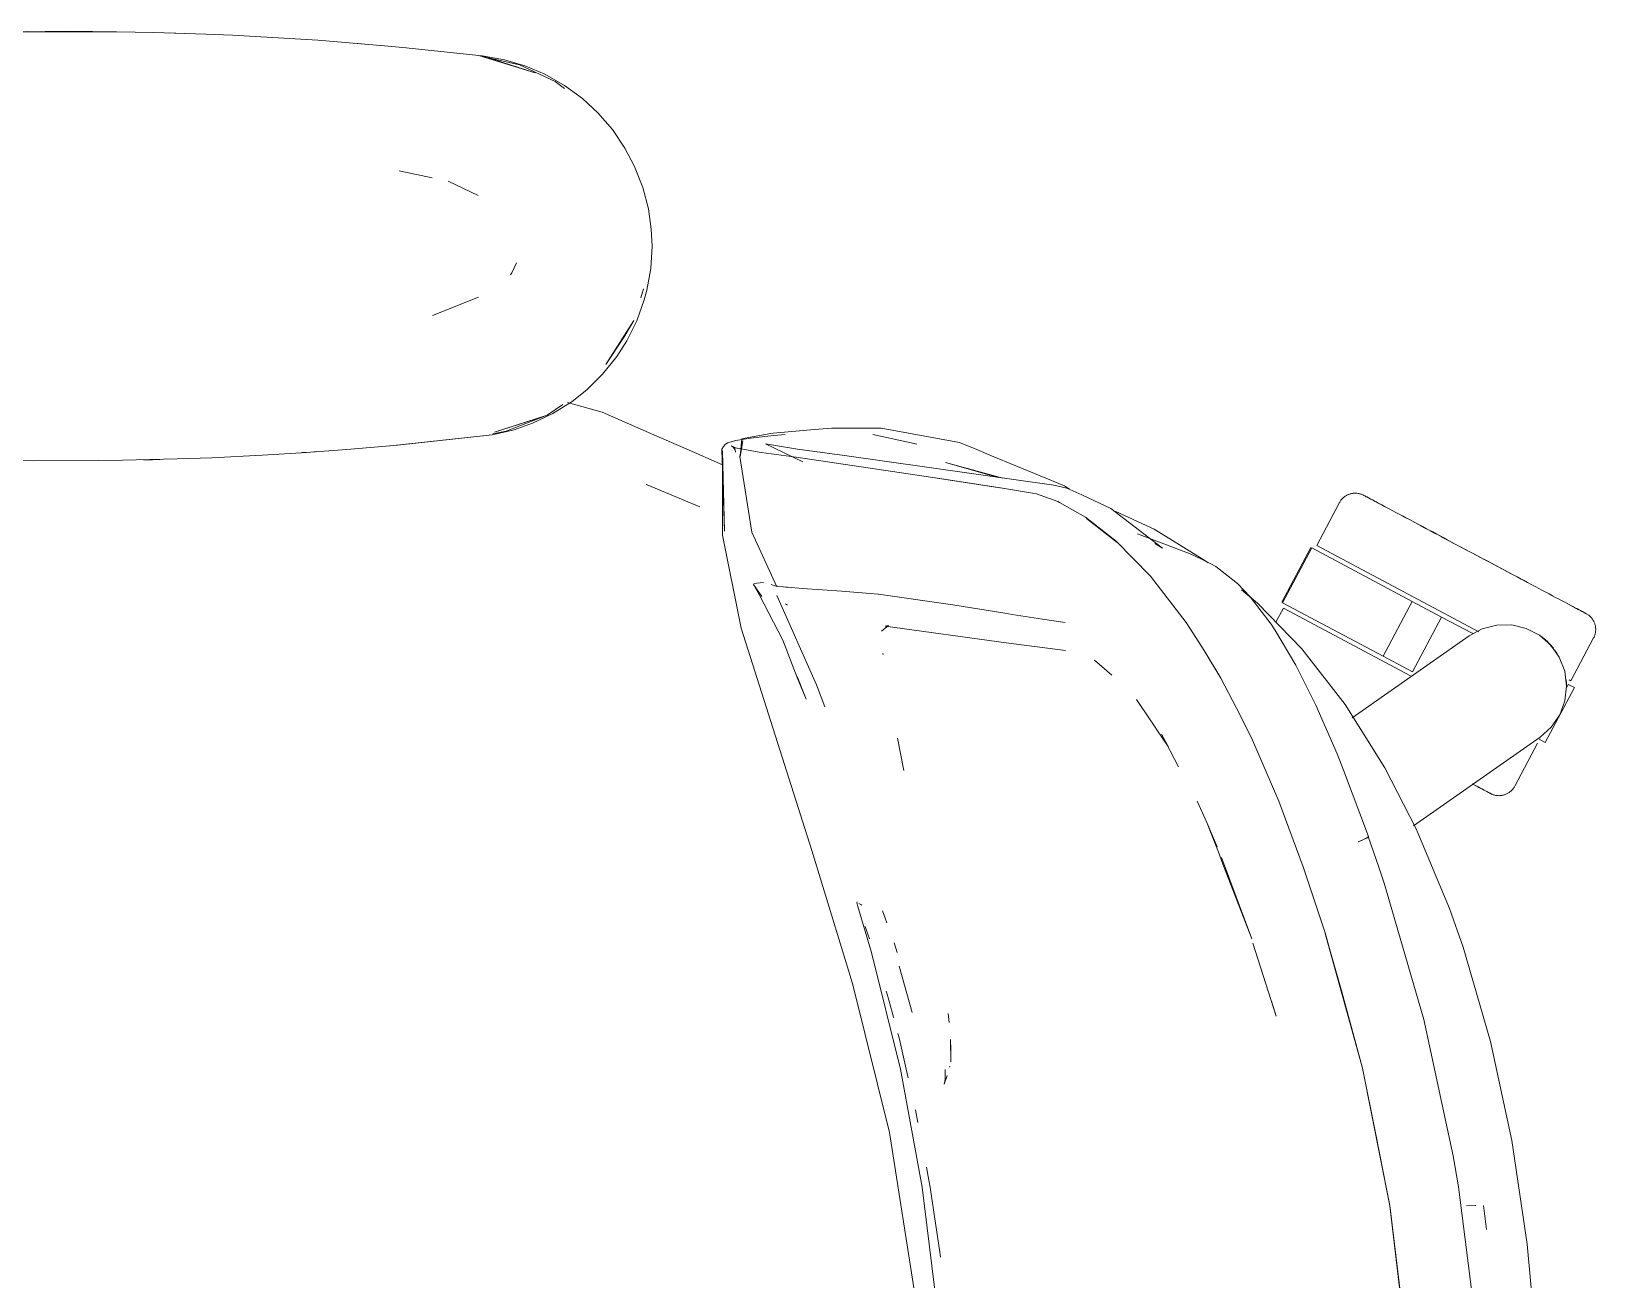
# Model space of a CAD drawing. Header units: millimetres. Extents: x 155927 to 317870, y -36033 to 97293.
# Drawn here: x 224693.5 to 225046.7, y 10490.5 to 10772.4 of the extents above; entities that cross this region are included whole.
import ezdxf

# ---------------------------------------------------------------- set-up
doc = ezdxf.new("R2010")
doc.units = ezdxf.units.MM
doc.header["$MEASUREMENT"] = 0
doc.layers.add('G-IMPT', color=8, linetype='CONTINUOUS', lineweight=9)
doc.layers.add('I-FURN', color=8, linetype='CONTINUOUS', lineweight=9)

msp = doc.modelspace()

# ---------------------------------------------------------------- linework, layer by layer
at = {"layer": 'G-IMPT'}
for p, q in [((224682.72, 10772.15), (224701.94, 10772.36)), ((224712.73, 10772.27), (224682.72, 10772.15)), ((224712.73, 10772.27), (224692.55, 10772.31)), ((224712.73, 10772.27), (224701.94, 10772.36)), ((224712.73, 10772.27), (224721.15, 10772.1)), ((224732.91, 10771.72), (224721.15, 10772.1)), ((224726.09, 10771.97), (224724.59, 10771.98)), ((224728.02, 10771.86), (224726.09, 10771.97)), ((224732.91, 10771.72), (224738.93, 10771.46)), ((224753.07, 10770.65), (224738.93, 10771.46)), ((224758.16, 10770.33), (224753.07, 10770.65)), ((224758.16, 10770.33), (224773.22, 10769.08)), ((224766.35, 10769.67), (224768.02, 10769.51)), ((224773.22, 10769.08), (224777.35, 10768.73)), ((224777.35, 10768.73), (224795.27, 10766.83)), ((224794.76, 10766.83), (224807.22, 10763)), ((224794.76, 10766.83), (224798.08, 10765.91)), ((224795.27, 10766.83), (224800.32, 10765.93)), ((224803.73, 10764.78), (224795.33, 10766.7)), ((224807.22, 10763), (224798.08, 10765.91)), ((224805.18, 10764.47), (224800.32, 10765.93)), ((224803.73, 10764.78), (224811.8, 10761.05)), ((224809.42, 10762.66), (224805.18, 10764.47)), ((224809.42, 10762.66), (224813.86, 10760.14)), ((224813.9, 10759.45), (224811.8, 10761.05)), ((224817.95, 10757.15), (224813.86, 10760.14)), ((224817.95, 10757.15), (224821.38, 10753.98)), ((224824.7, 10750.15), (224821.38, 10753.98)), ((224827.54, 10745.98), (224824.7, 10750.15)), ((224827.54, 10745.98), (224829.72, 10741.81)), ((224776.56, 10740.86), (224783.99, 10739.29)), ((224829.72, 10741.81), (224831.56, 10737.1)), ((224794.39, 10735.25), (224787.61, 10738.52)), ((224832.82, 10732.24), (224831.56, 10737.1)), ((224832.82, 10732.24), (224833.47, 10727.72)), ((224833.64, 10723.88), (224833.47, 10727.72)), ((224833.64, 10723.88), (224833.34, 10718.84)), ((224803.02, 10720.05), (224802.01, 10717.83)), ((224833.34, 10718.84), (224832.46, 10713.89)), ((224802.01, 10717.83), (224801.71, 10717.38)), ((224784.06, 10708.16), (224794.48, 10712.3)), ((224830.19, 10706.98), (224831.9, 10711.76)), ((224831.1, 10712.2), (224831.72, 10714.22)), ((224832.46, 10713.89), (224831.9, 10711.76)), ((224829.54, 10707.08), (224823.22, 10697.13)), ((224829.54, 10707.08), (224827.38, 10703.4)), ((224830.19, 10706.98), (224827.95, 10702.48)), ((224827.38, 10703.4), (224823.22, 10697.13)), ((224827.95, 10702.48), (224825.68, 10698.93)), ((224822.49, 10694.95), (224825.68, 10698.93)), ((224822.49, 10694.95), (224818.89, 10691.4)), ((224818.89, 10691.4), (224815.58, 10688.78)), ((224809.93, 10685.66), (224813.51, 10688.08)), ((224811.25, 10686.05), (224815.58, 10688.78)), ((224822.41, 10686.34), (224814.59, 10688.59)), ((224822.41, 10686.34), (224833.54, 10681.48)), ((224809.93, 10685.66), (224798.08, 10681.84)), ((224807.22, 10684.76), (224798.08, 10681.84)), ((224800.71, 10682.05), (224809.93, 10685.66)), ((224806.67, 10683.86), (224802.54, 10682.41)), ((224811.25, 10686.05), (224806.67, 10683.86)), ((224809.93, 10685.66), (224807.22, 10684.76)), ((224797.58, 10681.26), (224774.62, 10678.8)), ((224774.62, 10678.8), (224794.76, 10680.92)), ((224797.58, 10681.26), (224776.14, 10678.91)), ((224797.58, 10681.26), (224794.76, 10680.92)), ((224797.58, 10681.26), (224802.54, 10682.41)), ((224797.66, 10681.47), (224800.71, 10682.05)), ((224833.54, 10681.48), (224841.37, 10678.06)), ((224850.17, 10679.11), (224850.71, 10679.43)), ((224852.57, 10679.98), (224850.71, 10679.43)), ((224855.85, 10680.52), (224852.57, 10679.98)), ((224854.18, 10679.92), (224853.49, 10676.34)), ((224853.55, 10676.38), (224853.94, 10680.34)), ((224854.18, 10679.92), (224853.55, 10676.38)), ((224856.26, 10680.78), (224853.94, 10680.34)), ((224855.85, 10680.52), (224856.47, 10680.6)), ((224856.26, 10680.78), (224860.51, 10681.59)), ((224861.15, 10681.11), (224856.47, 10680.6)), ((224860.98, 10681.63), (224860.51, 10681.59)), ((224870.31, 10682.44), (224860.98, 10681.63)), ((224861.15, 10681.11), (224863.74, 10681.33)), ((224870.31, 10682.44), (224874.27, 10682.78)), ((224874.27, 10682.78), (224878.43, 10682.78)), ((224885.4, 10682.75), (224878.43, 10682.78)), ((224883.54, 10681.34), (224892.84, 10679.3)), ((224885.4, 10682.75), (224903.1, 10679.51)), ((224892.84, 10679.3), (224893.42, 10679.14)), ((224903.1, 10679.51), (224906.96, 10677.92)), ((224714.09, 10675.5), (224726.4, 10675.8)), ((224734.28, 10676.09), (224726.4, 10675.8)), ((224734.28, 10676.09), (224745.59, 10676.63)), ((224754.46, 10677.19), (224745.59, 10676.63)), ((224754.46, 10677.19), (224764.75, 10677.92)), ((224756.5, 10677.33), (224754.6, 10677.24)), ((224756.5, 10677.33), (224757.92, 10677.46)), ((224776.14, 10678.91), (224764.75, 10677.92)), ((224841.37, 10678.06), (224849.54, 10674.49)), ((224849.4, 10678.05), (224849.8, 10678.62)), ((224849.4, 10678.05), (224849.59, 10677.18)), ((224850.02, 10659.48), (224849.43, 10677.93)), ((224849.43, 10677.93), (224849.53, 10677.47)), ((224850.02, 10659.48), (224849.53, 10677.47)), ((224849.58, 10658.6), (224849.53, 10677.47)), ((224849.53, 10677.47), (224849.57, 10677.29)), ((224849.59, 10677.18), (224849.57, 10677.29)), ((224850.17, 10679.11), (224849.8, 10678.62)), ((224852.06, 10678.39), (224851.56, 10678.79)), ((224852.66, 10678.23), (224851.56, 10678.79)), ((224852.66, 10678.23), (224852.04, 10678.4)), ((224852.04, 10678.4), (224858.31, 10677.29)), ((224852.39, 10677.85), (224852.06, 10678.39)), ((224852.39, 10677.85), (224852.46, 10677.35)), ((224856.21, 10659.3), (224853.49, 10676.34)), ((224866.16, 10676.18), (224858.31, 10677.29)), ((224867.71, 10675.19), (224859.28, 10679.2)), ((224859.28, 10679.2), (224860.14, 10679.05)), ((224860.14, 10679.05), (224865.16, 10678.22)), ((224865.16, 10678.22), (224866.46, 10678.01)), ((224897.03, 10671.62), (224866.16, 10676.18)), ((224877.12, 10676.57), (224866.46, 10678.01)), ((224877.12, 10676.57), (224924.34, 10669.89)), ((224910.32, 10676.53), (224906.96, 10677.92)), ((224926.77, 10669.73), (224910.32, 10676.53)), ((224689.4, 10675.48), (224693.91, 10675.42)), ((224693.91, 10675.42), (224708.62, 10675.43)), ((224714.09, 10675.5), (224708.62, 10675.43)), ((224720.87, 10675.64), (224718.79, 10675.64)), ((224722.53, 10675.72), (224720.87, 10675.64)), ((224899.92, 10675.02), (224911.81, 10671.66)), ((224899.92, 10675.02), (224912.87, 10671.51)), ((224832.31, 10670.06), (224832.58, 10669.95)), ((224844.43, 10665.03), (224832.58, 10669.95)), ((224897.03, 10671.62), (224912.22, 10669.3)), ((224897.64, 10671.53), (224912.8, 10669.23)), ((224897.64, 10671.53), (224912.22, 10669.3)), ((224920.47, 10667.93), (224912.8, 10669.23)), ((224924.34, 10669.89), (224927.33, 10669.25)), ((224927.94, 10668.96), (224926.77, 10669.73)), ((224930.7, 10667.68), (224927.33, 10669.25)), ((224925.26, 10666.18), (224920.47, 10667.93)), ((224925.26, 10666.18), (224925.68, 10665.96)), ((224931.52, 10662.67), (224925.68, 10665.96)), ((224937.27, 10664.61), (224930.7, 10667.68)), ((224938.49, 10657.26), (224931.52, 10662.67)), ((224931.74, 10662.35), (224938.69, 10656.95)), ((224931.74, 10662.35), (224935.12, 10659.76)), ((224948.92, 10655.7), (224937.27, 10664.61)), ((224947.03, 10659.99), (224938.41, 10663.97)), ((224853.77, 10637.64), (224849.58, 10658.6)), ((224856.21, 10659.3), (224861.82, 10646.95)), ((224938.69, 10656.95), (224935.12, 10659.76)), ((224943.27, 10658.93), (224955.17, 10654.42)), ((224958.48, 10652.87), (224947.03, 10659.99)), ((224938.49, 10657.26), (224946.22, 10649.35)), ((224948.92, 10655.7), (224947.19, 10656.69)), ((224957.4, 10653.35), (224955.17, 10654.42)), ((224959.84, 10652.17), (224957.4, 10653.35)), ((224958.48, 10652.87), (224959.25, 10652.36)), ((224959.84, 10652.17), (224960.97, 10651.56)), ((224960.97, 10651.56), (224965.84, 10647.7)), ((224856.57, 10647.49), (224856.53, 10647.32)), ((224856.6, 10647.62), (224856.57, 10647.49)), ((224856.57, 10647.49), (224858.41, 10644.78)), ((224856.57, 10647.49), (224857.92, 10645.03)), ((224857.28, 10647.77), (224856.6, 10647.62)), ((224858.81, 10647.93), (224857.28, 10647.77)), ((224946.22, 10649.35), (224954.24, 10638.92)), ((224968.73, 10644.67), (224965.84, 10647.7)), ((224863.2, 10634.92), (224857.92, 10645.03)), ((224860.55, 10647.45), (224861.32, 10647.18)), ((224861.38, 10647.16), (224861.32, 10647.18)), ((224863.84, 10646.87), (224861.38, 10647.16)), ((224870.75, 10624.82), (224861.82, 10644.98)), ((224863.84, 10646.87), (224864.22, 10646.83)), ((224867.62, 10646.58), (224864.22, 10646.83)), ((224867.62, 10646.58), (224876.47, 10645.94)), ((224884.71, 10645.32), (224876.47, 10645.94)), ((224884.79, 10645.31), (224884.71, 10645.32)), ((224884.79, 10645.31), (224900.01, 10643.11)), ((224966.73, 10646.25), (224970.4, 10643.25)), ((224968.73, 10644.67), (224973.45, 10638.54)), ((224864.2, 10642.81), (224863.77, 10643.08)), ((224900.01, 10643.11), (224901.56, 10642.86)), ((224901.56, 10642.86), (224913.33, 10640.99)), ((224914.99, 10640.73), (224913.33, 10640.99)), ((224921.83, 10639.67), (224914.99, 10640.73)), ((224970.4, 10643.25), (224980.36, 10632.96)), ((224869.76, 10587.4), (224853.77, 10637.64)), ((224885.45, 10636.94), (224887.01, 10638.18)), ((224886.31, 10638.05), (224886.57, 10638.1)), ((224913.64, 10634.31), (224886.31, 10638.05)), ((224886.8, 10638.14), (224886.57, 10638.1)), ((224921.83, 10639.67), (224926.9, 10638.92)), ((224954.24, 10638.92), (224954.41, 10638.66)), ((224958.29, 10632.56), (224954.41, 10638.66)), ((224973.45, 10638.54), (224974.31, 10637.25)), ((224979.04, 10629.25), (224974.31, 10637.25)), ((224863.2, 10634.92), (224866.45, 10626.46)), ((224913.64, 10634.31), (224926.99, 10632.53)), ((224885.8, 10631.99), (224885.85, 10631.64)), ((224926.99, 10632.53), (224926.52, 10632.68)), ((224937.49, 10627.03), (224933.58, 10630.37)), ((224958.29, 10632.56), (224962.06, 10626.34)), ((224990.17, 10620.36), (224980.36, 10632.96)), ((224868.47, 10621.56), (224866.45, 10626.66)), ((224866.45, 10626.66), (224868.24, 10622.13)), ((224866.45, 10626.46), (224868.47, 10621.56)), ((224965.63, 10619.54), (224962.06, 10626.34)), ((224983.35, 10620.64), (224979.04, 10629.25)), ((224983.57, 10620.2), (224979.04, 10629.25)), ((224979.04, 10629.25), (224979.35, 10628.65)), ((224983.57, 10620.2), (224979.35, 10628.65)), ((224872.64, 10619.83), (224870.75, 10624.82)), ((224943.77, 10620.4), (224943.01, 10621.5)), ((224947.26, 10615.27), (224943.77, 10620.4)), ((224965.63, 10619.54), (224969.02, 10612.82)), ((224983.35, 10620.64), (224983.57, 10620.2)), ((224983.57, 10620.2), (224988.34, 10609.24)), ((224990.17, 10620.36), (224999.14, 10606.06)), ((224890.48, 10605.51), (224889.07, 10612.77)), ((224947.65, 10614.69), (224947.26, 10615.27)), ((224950.21, 10610.93), (224947.65, 10614.69)), ((224950.21, 10610.93), (224948.71, 10613.71)), ((224952.55, 10606.28), (224948.71, 10613.71)), ((224975.19, 10598.59), (224969.02, 10612.82)), ((224988.34, 10609.24), (224989.82, 10605.56)), ((224989.82, 10605.56), (224995.4, 10590.6)), ((224999.14, 10606.06), (225006.23, 10592.29)), ((224956.77, 10598.56), (224958.96, 10593.71)), ((224975.19, 10598.59), (224980.65, 10583.71)), ((224958.96, 10593.71), (224961.27, 10588.27)), ((224958.96, 10593.71), (224961.69, 10586.63)), ((225013.75, 10574.31), (225006.23, 10592.29)), ((224994.13, 10589.82), (224993.07, 10589.39)), ((224993.07, 10589.39), (224993.67, 10589.62)), ((224994.13, 10589.82), (224993.67, 10589.62)), ((224994.13, 10589.82), (224994.96, 10590.2)), ((224994.13, 10589.82), (224994.77, 10590.1)), ((224994.77, 10590.1), (224994.96, 10590.2)), ((224995.36, 10590.47), (224994.96, 10590.2)), ((224994.96, 10590.2), (224995.35, 10590.42)), ((224995.36, 10590.47), (224995.35, 10590.42)), ((224995.4, 10590.6), (224995.36, 10590.47)), ((224995.36, 10590.47), (224995.36, 10590.6)), ((224995.36, 10590.6), (224997.76, 10583.67)), ((224869.76, 10587.4), (224878.94, 10557.42)), ((224962.35, 10584.9), (224961.69, 10586.63)), ((224969.06, 10567.46), (224962.24, 10585.86)), ((224969.06, 10567.46), (224962.35, 10584.9)), ((224985.66, 10568.8), (224980.65, 10583.71)), ((224998.96, 10580.06), (224997.76, 10583.67)), ((225007.9, 10549.23), (224998.96, 10580.06)), ((224879.99, 10575.83), (224879.9, 10575.6)), ((224879.9, 10575.6), (224879.96, 10575.37)), ((224879.96, 10575.37), (224880.03, 10575.08)), ((224880.03, 10575.08), (224880.1, 10574.8)), ((224883.17, 10564.38), (224880.1, 10574.8)), ((224881, 10575.06), (224880.38, 10575.44)), ((224881, 10575.06), (224880.78, 10575.21)), ((224886.3, 10572.13), (224885.69, 10573.79)), ((225016.82, 10565.58), (225013.75, 10574.31)), ((224882.01, 10569.58), (224881.77, 10570.23)), ((224886.3, 10572.13), (224886.67, 10571.12)), ((224882.01, 10569.58), (224882.76, 10567.48)), ((224889.01, 10564.37), (224888.29, 10566.58)), ((224974.59, 10549.98), (224969.34, 10566.47)), ((224989.39, 10555.54), (224985.62, 10568.71)), ((224994.05, 10538.3), (224985.62, 10568.71)), ((224994.05, 10538.3), (224985.66, 10568.8)), ((224889.72, 10538.06), (224883.17, 10564.38)), ((225016.82, 10565.58), (225023, 10544.33)), ((224889.46, 10561.28), (224892.39, 10550.81)), ((224887.26, 10523.74), (224878.94, 10557.42)), ((224886.75, 10554.95), (224886.55, 10555.64)), ((224887.87, 10550.95), (224886.75, 10554.95)), ((224974.59, 10549.98), (224973.52, 10553.42)), ((224989.39, 10555.54), (224994.05, 10538.3)), ((224887.87, 10550.95), (224888.19, 10549.81)), ((224888.19, 10549.81), (224888.23, 10549.63)), ((224900.75, 10548.56), (224900.53, 10550.65)), ((225007.9, 10549.23), (225014.57, 10518.45)), ((224889.49, 10544.79), (224889.15, 10546.09)), ((224889.49, 10544.79), (224891.04, 10538.04)), ((224901.15, 10539.71), (224901.06, 10544.76)), ((224901.06, 10544.76), (224901.14, 10542.49)), ((224901.15, 10539.71), (224901.14, 10542.49)), ((225023, 10544.33), (225027.81, 10521.97)), ((224889.72, 10538.06), (224894.65, 10511.39)), ((224891.5, 10536.07), (224891.04, 10538.04)), ((224899.82, 10535.7), (224899.86, 10538.01)), ((224899.87, 10537.86), (224899.86, 10538.01)), ((224900.82, 10538.49), (224900.9, 10538.76)), ((224994.05, 10538.3), (225000.22, 10507.17)), ((224994.05, 10538.3), (224997.12, 10523.28)), ((224994.05, 10538.3), (225000.22, 10507.25)), ((224899.61, 10534.65), (224900.29, 10536.6)), ((224899.82, 10535.7), (224899.61, 10534.65)), ((224893.7, 10526.02), (224893.16, 10528.84)), ((224887.26, 10523.74), (224893.25, 10485.83)), ((225000.22, 10507.17), (224997.12, 10523.28)), ((225027.81, 10521.97), (225031.3, 10498.55)), ((225015.75, 10511.52), (225014.57, 10518.45)), ((224895.62, 10515.92), (224896.18, 10513.01)), ((224894.65, 10511.39), (224897.95, 10484.47)), ((224896.42, 10511.39), (224896.18, 10513.01)), ((224897.28, 10505.76), (224896.42, 10511.39)), ((225019.57, 10481.36), (225015.75, 10511.52)), ((225004.04, 10475.66), (225000.22, 10507.25)), ((225004, 10475.62), (225000.22, 10507.17)), ((225000.22, 10507.17), (225002.16, 10491.69)), ((225017.55, 10507.21), (225019.64, 10507.29)), ((225019.64, 10507.29), (225019.53, 10507.28)), ((225021.4, 10507.26), (225022.05, 10501.84)), ((224897.28, 10505.76), (224898.57, 10497.24)), ((224898.57, 10497.24), (224898.75, 10495.58)), ((225031.3, 10498.55), (225033.57, 10472.98)), ((225004, 10475.62), (225002.16, 10491.69))]:
    msp.add_line(p, q, dxfattribs=at)
at = {"layer": 'I-FURN'}
for p, q in [((224988.88, 10665.95), (224983.73, 10656.26)), ((224988.88, 10665.95), (224988.96, 10666.09)), ((224988.96, 10666.09), (224989.04, 10666.23)), ((224989.04, 10666.23), (224989.13, 10666.36)), ((224989.13, 10666.36), (224989.22, 10666.49)), ((224989.22, 10666.49), (224989.32, 10666.62)), ((224989.32, 10666.62), (224989.43, 10666.74)), ((224989.43, 10666.74), (224989.54, 10666.86)), ((224989.54, 10666.86), (224989.65, 10666.97)), ((224989.65, 10666.97), (224989.77, 10667.08)), ((224989.77, 10667.08), (224989.9, 10667.18)), ((224989.9, 10667.18), (224990.02, 10667.28)), ((224990.02, 10667.28), (224990.15, 10667.38)), ((224990.15, 10667.38), (224990.29, 10667.47)), ((224990.29, 10667.47), (224990.43, 10667.55)), ((224990.43, 10667.55), (224990.57, 10667.63)), ((224990.57, 10667.63), (224990.71, 10667.7)), ((224990.71, 10667.7), (224990.86, 10667.76)), ((224990.86, 10667.76), (224991.01, 10667.82)), ((224991.01, 10667.82), (224991.16, 10667.88)), ((224991.16, 10667.88), (224991.31, 10667.93)), ((224991.31, 10667.93), (224991.47, 10667.97)), ((224991.47, 10667.97), (224991.63, 10668)), ((224991.63, 10668), (224991.79, 10668.03)), ((224991.79, 10668.03), (224991.95, 10668.06)), ((224991.95, 10668.06), (224992.11, 10668.07)), ((224992.11, 10668.07), (224992.27, 10668.08)), ((224992.27, 10668.08), (224992.43, 10668.09)), ((224992.43, 10668.09), (224992.59, 10668.08)), ((224992.59, 10668.08), (224992.75, 10668.07)), ((224992.75, 10668.07), (224992.91, 10668.06)), ((224992.91, 10668.06), (224993.07, 10668.04)), ((224993.07, 10668.04), (224993.23, 10668.01)), ((224993.23, 10668.01), (224993.39, 10667.97)), ((224993.39, 10667.97), (224993.54, 10667.93)), ((224993.54, 10667.93), (224993.7, 10667.88)), ((224993.7, 10667.88), (224993.85, 10667.83)), ((224993.85, 10667.83), (224994, 10667.77)), ((224994, 10667.77), (224994.14, 10667.7)), ((224994.14, 10667.7), (224994.29, 10667.63)), ((224994.29, 10667.63), (224994.33, 10667.61)), ((224994.33, 10667.61), (224994.35, 10667.6)), ((224994.38, 10667.59), (224994.33, 10667.61)), ((224994.33, 10667.61), (224994.33, 10667.61)), ((224994.35, 10667.6), (224994.41, 10667.57)), ((224994.46, 10667.54), (224994.38, 10667.59)), ((224994.41, 10667.57), (224994.51, 10667.52)), ((224994.58, 10667.48), (224994.46, 10667.54)), ((224994.51, 10667.52), (224994.65, 10667.44)), ((224994.74, 10667.39), (224994.58, 10667.48)), ((224994.65, 10667.44), (224994.83, 10667.35)), ((224994.94, 10667.29), (224994.74, 10667.39)), ((224994.83, 10667.35), (224995.05, 10667.23)), ((224995.18, 10667.16), (224994.94, 10667.29)), ((224995.05, 10667.23), (224995.31, 10667.09)), ((224995.46, 10667.01), (224995.18, 10667.16)), ((224995.31, 10667.09), (224995.6, 10666.93)), ((224995.78, 10666.84), (224995.46, 10667.01)), ((224995.6, 10666.93), (224995.94, 10666.76)), ((224996.14, 10666.65), (224995.78, 10666.84)), ((224995.94, 10666.76), (224996.31, 10666.56)), ((224996.53, 10666.44), (224996.14, 10666.65)), ((224996.31, 10666.56), (224996.72, 10666.34)), ((224996.96, 10666.21), (224996.53, 10666.44)), ((224996.72, 10666.34), (224997.17, 10666.1)), ((224997.42, 10665.97), (224996.96, 10666.21)), ((224997.17, 10666.1), (224997.65, 10665.85)), ((224997.93, 10665.7), (224997.42, 10665.97)), ((224997.65, 10665.85), (224998.17, 10665.57)), ((224998.46, 10665.42), (224997.93, 10665.7)), ((224998.17, 10665.57), (224998.72, 10665.28)), ((224999.03, 10665.11), (224998.46, 10665.42)), ((224998.72, 10665.28), (224999.3, 10664.97)), ((224999.63, 10664.79), (224999.03, 10665.11)), ((225000.27, 10664.46), (224999.63, 10664.79)), ((225000.93, 10664.1), (225000.27, 10664.46)), ((225001.62, 10663.73), (225000.93, 10664.1)), ((225002.35, 10663.35), (225001.62, 10663.73)), ((225003.1, 10662.95), (225002.35, 10663.35)), ((225003.87, 10662.54), (225003.1, 10662.95)), ((225004.67, 10662.11), (225003.87, 10662.54)), ((225005.5, 10661.67), (225004.67, 10662.11)), ((225005.05, 10661.91), (225005.88, 10661.47)), ((225006.34, 10661.22), (225005.5, 10661.67)), ((225005.88, 10661.47), (225006.74, 10661.01)), ((225007.21, 10660.76), (225006.34, 10661.22)), ((225006.74, 10661.01), (225007.62, 10660.55)), ((225008.1, 10660.29), (225007.21, 10660.76)), ((225007.62, 10660.55), (225008.51, 10660.07)), ((225009, 10659.81), (225008.1, 10660.29)), ((225008.51, 10660.07), (225009.43, 10659.59)), ((225009.93, 10659.32), (225009, 10659.81)), ((225009.43, 10659.59), (225010.36, 10659.09)), ((225010.86, 10658.82), (225009.93, 10659.32)), ((225010.36, 10659.09), (225011.3, 10658.59)), ((225011.82, 10658.31), (225010.86, 10658.82)), ((225011.3, 10658.59), (225012.26, 10658.08)), ((225012.78, 10657.8), (225011.82, 10658.31)), ((225012.26, 10658.08), (225013.23, 10657.56)), ((224982.43, 10655.82), (224975.86, 10643.46)), ((224976.03, 10643.36), (224982.6, 10655.73)), ((224982.6, 10655.73), (225005.31, 10643.65)), ((225020.33, 10636.8), (224983.73, 10656.26)), ((225013.75, 10657.28), (225012.78, 10657.8)), ((225013.23, 10657.56), (225014.21, 10657.04)), ((225014.74, 10656.76), (225013.75, 10657.28)), ((225014.21, 10657.04), (225015.19, 10656.52)), ((225015.73, 10656.23), (225014.74, 10656.76)), ((225015.19, 10656.52), (225016.19, 10655.99)), ((225016.73, 10655.7), (225015.73, 10656.23)), ((225016.19, 10655.99), (225017.19, 10655.46)), ((225017.73, 10655.17), (225016.73, 10655.7)), ((225017.19, 10655.46), (225018.19, 10654.93)), ((225018.73, 10654.64), (225017.73, 10655.17)), ((225018.19, 10654.93), (225019.19, 10654.39)), ((225019.74, 10654.1), (225018.73, 10654.64)), ((225019.19, 10654.39), (225020.2, 10653.86)), ((225020.74, 10653.57), (225019.74, 10654.1)), ((225020.2, 10653.86), (225021.2, 10653.32)), ((225021.74, 10653.04), (225020.74, 10653.57)), ((225021.2, 10653.32), (225022.2, 10652.79)), ((225022.74, 10652.5), (225021.74, 10653.04)), ((225022.2, 10652.79), (225023.2, 10652.26)), ((225023.74, 10651.98), (225022.74, 10652.5)), ((225023.2, 10652.26), (225024.19, 10651.73)), ((225024.73, 10651.45), (225023.74, 10651.98)), ((225024.19, 10651.73), (225025.18, 10651.21)), ((225025.7, 10650.93), (225024.73, 10651.45)), ((225025.18, 10651.21), (225026.15, 10650.69)), ((225026.67, 10650.42), (225025.7, 10650.93)), ((225026.15, 10650.69), (225027.11, 10650.18)), ((225027.63, 10649.91), (225026.67, 10650.42)), ((225027.11, 10650.18), (225028.07, 10649.67)), ((225028.57, 10649.4), (225027.63, 10649.91)), ((225028.07, 10649.67), (225029, 10649.18)), ((225029.5, 10648.91), (225028.57, 10649.4)), ((225029, 10649.18), (225029.93, 10648.69)), ((225030.42, 10648.42), (225029.5, 10648.91)), ((225029.93, 10648.69), (225030.83, 10648.2)), ((225031.31, 10647.95), (225030.42, 10648.42)), ((225032.19, 10647.48), (225031.31, 10647.95)), ((225033.05, 10647.03), (225032.19, 10647.48)), ((225033.88, 10646.58), (225033.05, 10647.03)), ((225034.69, 10646.15), (225033.88, 10646.58)), ((225035.48, 10645.73), (225034.69, 10646.15)), ((225036.24, 10645.33), (225035.48, 10645.73)), ((225036.98, 10644.94), (225036.24, 10645.33)), ((225037.69, 10644.56), (225036.98, 10644.94)), ((225038.36, 10644.2), (225037.69, 10644.56)), ((225039.01, 10643.85), (225038.36, 10644.2)), ((224976.22, 10642.13), (224974.54, 10638.98)), ((224998.74, 10631.29), (224976.03, 10643.36)), ((225004.91, 10626.88), (224976.22, 10642.13)), ((224998.74, 10631.29), (225005.31, 10643.65)), ((225005.31, 10643.65), (225011.95, 10640.12)), ((225039.63, 10643.53), (225039.01, 10643.85)), ((225040.21, 10643.22), (225039.63, 10643.53)), ((225039.9, 10643.38), (225040.47, 10643.08)), ((225040.76, 10642.92), (225040.21, 10643.22)), ((225040.47, 10643.08), (225041.01, 10642.79)), ((225041.28, 10642.65), (225040.76, 10642.92)), ((225041.01, 10642.79), (225041.51, 10642.53)), ((225041.76, 10642.39), (225041.28, 10642.65)), ((225041.51, 10642.53), (225041.97, 10642.28)), ((225042.21, 10642.16), (225041.76, 10642.39)), ((225041.97, 10642.28), (225042.4, 10642.05)), ((225042.62, 10641.94), (225042.21, 10642.16)), ((225042.4, 10642.05), (225042.79, 10641.84)), ((225042.99, 10641.74), (225042.62, 10641.94)), ((225042.79, 10641.84), (225043.15, 10641.65)), ((225043.33, 10641.56), (225042.99, 10641.74)), ((225043.15, 10641.65), (225043.47, 10641.49)), ((225043.62, 10641.4), (225043.33, 10641.56)), ((225043.47, 10641.49), (225043.75, 10641.34)), ((225043.88, 10641.27), (225043.62, 10641.4)), ((225043.75, 10641.34), (225043.99, 10641.21)), ((225044.1, 10641.15), (225043.88, 10641.27)), ((225043.99, 10641.21), (225044.19, 10641.1)), ((225044.28, 10641.05), (225044.1, 10641.15)), ((225044.19, 10641.1), (225044.35, 10641.02)), ((225044.42, 10640.98), (225044.28, 10641.05)), ((225044.35, 10641.02), (225044.47, 10640.95)), ((225044.52, 10640.92), (225044.42, 10640.98)), ((225044.47, 10640.95), (225044.55, 10640.91)), ((225044.58, 10640.89), (225044.52, 10640.92)), ((225044.55, 10640.91), (225044.6, 10640.89)), ((225044.6, 10640.88), (225044.58, 10640.89)), ((225044.6, 10640.89), (225044.6, 10640.88)), ((225044.6, 10640.88), (225044.74, 10640.8)), ((225044.74, 10640.8), (225044.88, 10640.72)), ((225044.88, 10640.72), (225045.01, 10640.63)), ((225045.01, 10640.63), (225045.15, 10640.54)), ((225045.15, 10640.54), (225045.27, 10640.44)), ((225045.27, 10640.44), (225045.39, 10640.33)), ((225005.38, 10627.76), (225011.95, 10640.12)), ((225011.95, 10640.12), (225019.01, 10636.37)), ((225018.15, 10635.91), (225021.12, 10637.49)), ((225021.12, 10637.49), (225024.39, 10638.32)), ((225024.39, 10638.32), (225027.77, 10638.35)), ((225027.77, 10638.35), (225031.05, 10637.56)), ((225031.05, 10637.56), (225034.04, 10636.01)), ((225045.39, 10640.33), (225045.51, 10640.22)), ((225045.51, 10640.22), (225045.63, 10640.11)), ((225045.63, 10640.11), (225045.73, 10639.99)), ((225045.73, 10639.99), (225045.84, 10639.86)), ((225045.84, 10639.86), (225045.94, 10639.74)), ((225045.94, 10639.74), (225046.03, 10639.61)), ((225046.03, 10639.61), (225046.12, 10639.47)), ((225046.12, 10639.47), (225046.2, 10639.33)), ((225046.2, 10639.33), (225046.28, 10639.19)), ((225046.28, 10639.19), (225046.35, 10639.05)), ((225046.35, 10639.05), (225046.42, 10638.9)), ((225046.42, 10638.9), (225046.48, 10638.75)), ((225046.48, 10638.75), (225046.53, 10638.6)), ((225046.53, 10638.6), (225046.58, 10638.45)), ((225046.58, 10638.45), (225046.62, 10638.29)), ((225046.62, 10638.29), (225046.66, 10638.13)), ((225046.66, 10638.13), (225046.69, 10637.97)), ((225046.69, 10637.97), (225046.71, 10637.81)), ((225046.71, 10637.81), (225046.73, 10637.65)), ((225046.73, 10637.01), (225046.71, 10636.85)), ((225046.73, 10637.65), (225046.74, 10637.49)), ((225046.74, 10637.17), (225046.73, 10637.01)), ((225046.74, 10637.49), (225046.74, 10637.33)), ((225046.74, 10637.33), (225046.74, 10637.17)), ((224991.72, 10617.4), (225018.15, 10635.91)), ((225034.04, 10636.01), (225036.58, 10633.79)), ((225035.75, 10634.65), (225034.33, 10635.81)), ((225038.04, 10631.87), (225035.75, 10634.65)), ((225036.58, 10633.79), (225038.52, 10631.03)), ((225041.12, 10625.75), (225046.27, 10635.43)), ((225046.29, 10635.47), (225046.27, 10635.43)), ((225046.36, 10635.61), (225046.29, 10635.47)), ((225046.43, 10635.76), (225046.36, 10635.61)), ((225046.49, 10635.91), (225046.43, 10635.76)), ((225046.54, 10636.06), (225046.49, 10635.91)), ((225046.59, 10636.22), (225046.54, 10636.06)), ((225046.63, 10636.37), (225046.59, 10636.22)), ((225046.66, 10636.53), (225046.63, 10636.37)), ((225046.69, 10636.69), (225046.66, 10636.53)), ((225046.71, 10636.85), (225046.69, 10636.69)), ((225005.38, 10627.76), (224998.74, 10631.29)), ((225038.52, 10631.03), (225039.74, 10627.88)), ((225039.74, 10627.88), (225040.17, 10624.54)), ((225035.36, 10611.82), (225041.93, 10624.18)), ((225040.17, 10624.54), (225039.78, 10621.19)), ((225040.54, 10624.92), (225040.13, 10624.17)), ((225040.62, 10624.88), (225040.54, 10624.92)), ((225040.54, 10624.92), (225041.93, 10624.18)), ((225041.12, 10625.75), (225040.74, 10625.95)), ((225039.78, 10621.19), (225038.61, 10618.02)), ((225038.61, 10618.02), (225036.71, 10615.23)), ((225034.2, 10612.98), (225005.61, 10592.96)), ((225035.36, 10611.82), (225033.96, 10612.56)), ((225033.96, 10612.56), (225034.05, 10612.52)), ((225036.71, 10615.23), (225034.2, 10612.98)), ((225028.46, 10601.93), (225033.61, 10611.62)), ((225018.87, 10602.46), (225019.41, 10602.18)), ((225019.68, 10602.03), (225019.17, 10602.31)), ((225019.41, 10602.18), (225019.91, 10601.91)), ((225020.17, 10601.78), (225019.68, 10602.03)), ((225019.91, 10601.91), (225020.38, 10601.67)), ((225020.61, 10601.54), (225020.17, 10601.78)), ((225020.38, 10601.67), (225020.81, 10601.44)), ((225028.29, 10601.65), (225028.21, 10601.52)), ((225028.38, 10601.79), (225028.29, 10601.65)), ((225028.46, 10601.93), (225028.38, 10601.79)), ((225021.02, 10601.32), (225020.61, 10601.54)), ((225020.81, 10601.44), (225021.2, 10601.23)), ((225021.4, 10601.12), (225021.02, 10601.32)), ((225021.2, 10601.23), (225021.55, 10601.04)), ((225021.73, 10600.94), (225021.4, 10601.12)), ((225021.55, 10601.04), (225021.87, 10600.87)), ((225022.03, 10600.79), (225021.73, 10600.94)), ((225021.87, 10600.87), (225022.15, 10600.72)), ((225022.29, 10600.65), (225022.03, 10600.79)), ((225022.15, 10600.72), (225022.39, 10600.59)), ((225022.51, 10600.53), (225022.29, 10600.65)), ((225022.39, 10600.59), (225022.59, 10600.49)), ((225022.69, 10600.44), (225022.51, 10600.53)), ((225022.59, 10600.49), (225022.76, 10600.4)), ((225022.83, 10600.36), (225022.69, 10600.44)), ((225022.76, 10600.4), (225022.88, 10600.34)), ((225022.93, 10600.31), (225022.83, 10600.36)), ((225022.88, 10600.34), (225022.96, 10600.29)), ((225022.99, 10600.28), (225022.93, 10600.31)), ((225022.96, 10600.29), (225023, 10600.27)), ((225023.01, 10600.27), (225022.99, 10600.28)), ((225023, 10600.27), (225023.01, 10600.27)), ((225023.05, 10600.25), (225023.01, 10600.27)), ((225023.19, 10600.17), (225023.05, 10600.25)), ((225023.34, 10600.11), (225023.19, 10600.17)), ((225023.49, 10600.05), (225023.34, 10600.11)), ((225023.64, 10600), (225023.49, 10600.05)), ((225023.79, 10599.95), (225023.64, 10600)), ((225023.95, 10599.91), (225023.79, 10599.95)), ((225024.11, 10599.87), (225023.95, 10599.91)), ((225024.27, 10599.84), (225024.11, 10599.87)), ((225024.42, 10599.82), (225024.27, 10599.84)), ((225024.59, 10599.81), (225024.42, 10599.82)), ((225024.75, 10599.8), (225024.59, 10599.81)), ((225024.91, 10599.79), (225024.75, 10599.8)), ((225025.07, 10599.8), (225024.91, 10599.79)), ((225025.23, 10599.81), (225025.07, 10599.8)), ((225025.39, 10599.82), (225025.23, 10599.81)), ((225025.55, 10599.85), (225025.39, 10599.82)), ((225025.71, 10599.88), (225025.55, 10599.85)), ((225025.87, 10599.91), (225025.71, 10599.88)), ((225026.02, 10599.95), (225025.87, 10599.91)), ((225026.17, 10600), (225026.02, 10599.95)), ((225026.33, 10600.06), (225026.17, 10600)), ((225026.48, 10600.12), (225026.33, 10600.06)), ((225026.62, 10600.18), (225026.48, 10600.12)), ((225026.77, 10600.25), (225026.62, 10600.18)), ((225026.91, 10600.33), (225026.77, 10600.25)), ((225027.05, 10600.41), (225026.91, 10600.33)), ((225027.18, 10600.5), (225027.05, 10600.41)), ((225027.31, 10600.6), (225027.18, 10600.5)), ((225027.44, 10600.7), (225027.31, 10600.6)), ((225027.56, 10600.8), (225027.44, 10600.7)), ((225027.68, 10600.91), (225027.56, 10600.8)), ((225027.8, 10601.02), (225027.68, 10600.91)), ((225027.91, 10601.14), (225027.8, 10601.02)), ((225028.01, 10601.26), (225027.91, 10601.14)), ((225028.11, 10601.39), (225028.01, 10601.26)), ((225028.21, 10601.52), (225028.11, 10601.39))]:
    msp.add_line(p, q, dxfattribs=at)
for points in [[(225036.1, 10634.31), (225036.5, 10633.91), (225036.87, 10633.5), (225037.2, 10633.08)], [(225040.07, 10625.98), (225040.1, 10625.6), (225040.14, 10624.94), (225040.14, 10624.4), (225040.13, 10624.17)]]:
    msp.add_open_spline(points, degree=3, dxfattribs=at)

doc.saveas('drawing.dxf')
